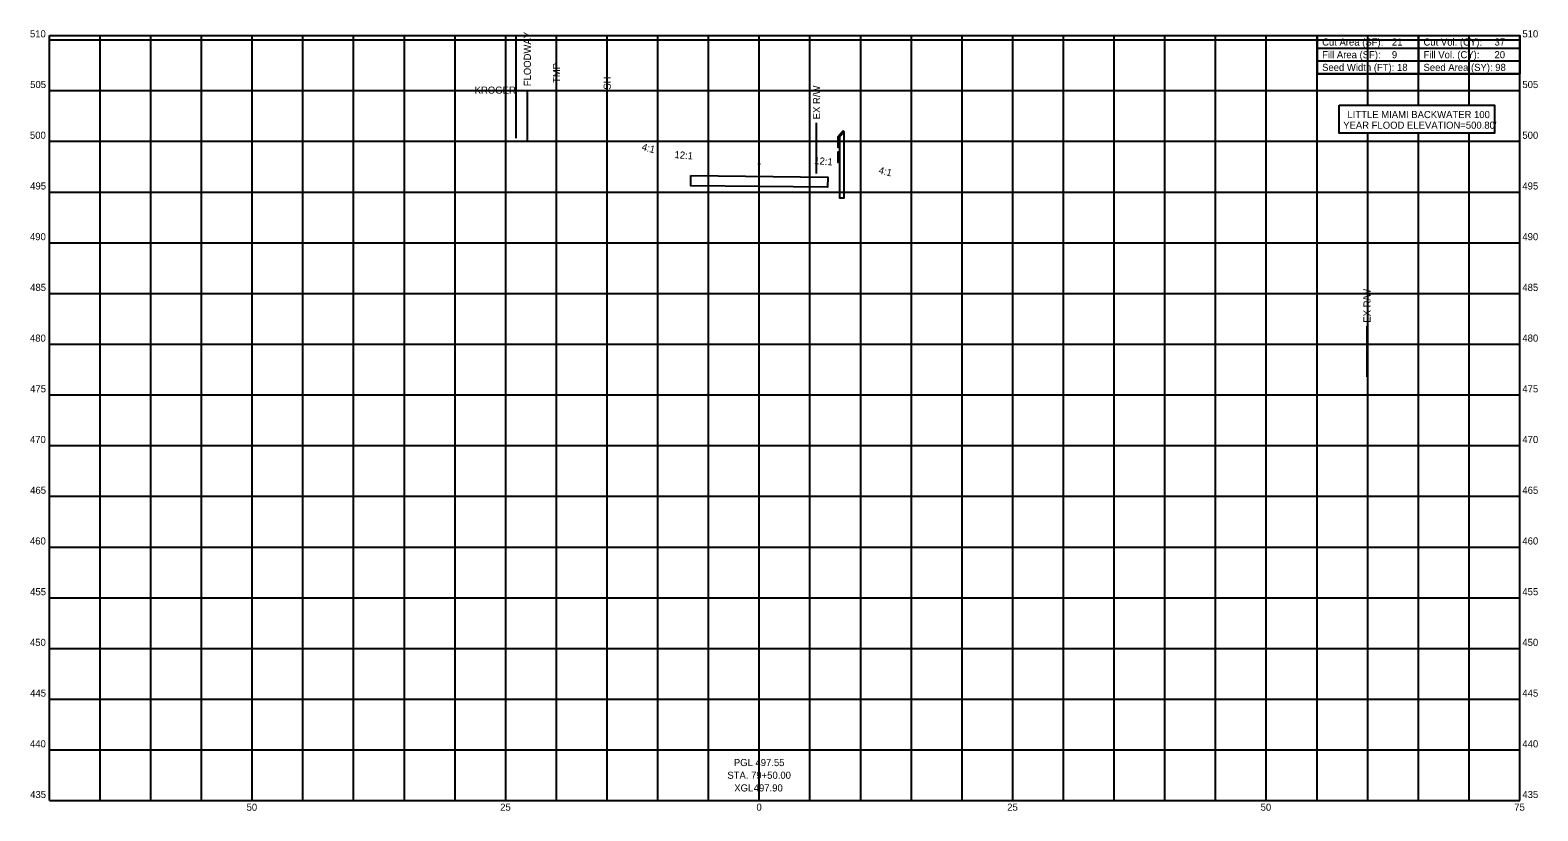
# Model space of a CAD drawing. Extents: x -72 to 281, y 434 to 511.
import ezdxf

# ---------------------------------------------------------------- set-up
doc = ezdxf.new("R2010")
doc.units = 0
for name, color, linetype in [('_CIVIL_CONSTRUCTION', 7, 'Continuous'), ('BD_X_Building', 7, 'Continuous'), ('Default', 7, 'Continuous'), ('DR_X_Floodway', 7, 'Continuous'), ('RW_P_Esmt_SH', 7, 'Continuous'), ('RW_P_Esmt_TMP', 7, 'Continuous'), ('RW_X_Fee_RW', 7, 'Continuous'), ('SC_Scratch1', 7, 'Continuous'), ('SH_Data', 7, 'Continuous'), ('SH_Major_Grid_Line', 7, 'Continuous'), ('SH_Masking', 7, 'Continuous'), ('SH_Text', 7, 'Continuous')]:
    doc.layers.add(name, color=color, linetype=linetype)

msp = doc.modelspace()

# ---------------------------------------------------------------- linework, layer by layer
at = {"layer": '_CIVIL_CONSTRUCTION'}
msp.add_circle((0, 497.79), 0.05, dxfattribs=at)
at = {"layer": 'BD_X_Building'}
msp.add_line((-23.96, 500.31), (-23.96, 510.42), dxfattribs=at)
at = {"layer": 'Default'}
msp.add_circle((75, 510.42), 0.000417, dxfattribs=at)
msp.add_circle((75, 510.42), 0.000417, dxfattribs=at)
msp.add_circle((75, 510.42), 0.000417, dxfattribs=at)
msp.add_circle((75, 510.42), 0.000417, dxfattribs=at)
msp.add_circle((75, 510.42), 0.000417, dxfattribs=at)
msp.add_circle((75, 510.42), 0.000417, dxfattribs=at)
msp.add_circle((75, 510.42), 0.000417, dxfattribs=at)
msp.add_circle((75, 510.42), 0.000417, dxfattribs=at)
msp.add_circle((75, 510.42), 0.000417, dxfattribs=at)
msp.add_circle((75, 510.42), 0.000417, dxfattribs=at)
msp.add_circle((75, 510.42), 0.000417, dxfattribs=at)
msp.add_circle((75, 510.42), 0.000417, dxfattribs=at)
at = {"layer": 'DR_X_Floodway'}
msp.add_line((-22.87, 500.08), (-22.87, 505.08), dxfattribs=at)
at = {"layer": 'RW_P_Esmt_SH'}
msp.add_line((-15, 499.74), (-15, 504.74), dxfattribs=at)
at = {"layer": 'RW_P_Esmt_TMP'}
msp.add_line((-20, 500.4), (-20, 505.4), dxfattribs=at)
at = {"layer": 'RW_X_Fee_RW'}
for p, q in [((5.65, 496.82), (5.65, 501.82)), ((5.65, 496.82), (5.65, 501.82)), ((59.93, 476.77), (59.93, 481.77)), ((59.93, 476.77), (59.93, 481.77))]:
    msp.add_line(p, q, dxfattribs=at)
at = {"layer": 'SC_Scratch1'}
msp.add_line((-70, 505), (75, 505), dxfattribs=at)
at = {"layer": 'SH_Data'}
for p, q in [((55, 510.42), (75, 510.42)), ((55, 510.42), (55, 507.92)), ((65, 510.42), (65, 506.67)), ((75, 510.42), (75, 507.92)), ((55, 509.17), (75, 509.17)), ((55, 507.92), (75, 507.92)), ((63.3, 507.29), (63.3, 507.29)), ((72.95, 507.29), (72.95, 507.29))]:
    msp.add_line(p, q, dxfattribs=at)
msp.add_lwpolyline([(55, 507.92), (55, 506.67), (75, 506.67), (75, 507.92)], dxfattribs=at)
at = {"layer": 'SH_Major_Grid_Line'}
for p, q in [((-70, 510.42), (75, 510.42)), ((-70, 435), (-70, 510.42)), ((-70, 510), (75, 510)), ((-65, 435), (-65, 510.42)), ((-60, 435), (-60, 510.42)), ((-55, 435), (-55, 510.42)), ((-50, 435), (-50, 510.42)), ((-45, 435), (-45, 510.42)), ((-40, 435), (-40, 510.42)), ((-35, 435), (-35, 510.42)), ((-30, 435), (-30, 510.42)), ((-25, 435), (-25, 510.42)), ((-20, 435), (-20, 510.42)), ((-15, 435), (-15, 510.42)), ((-10, 435), (-10, 510.42)), ((-5, 435), (-5, 510.42)), ((0, 435), (0, 510.42)), ((5, 435), (5, 510.42)), ((10, 435), (10, 510.42)), ((15, 435), (15, 510.42)), ((20, 435), (20, 510.42)), ((25, 435), (25, 510.42)), ((30, 435), (30, 510.42)), ((35, 435), (35, 510.42)), ((40, 435), (40, 510.42)), ((45, 435), (45, 510.42)), ((50, 435), (50, 510.42)), ((55, 435), (55, 510.42)), ((60, 503.58), (60, 510.42)), ((65, 503.58), (65, 510.42)), ((70, 503.58), (70, 510.42)), ((75, 435), (75, 510.42)), ((-70, 500), (75, 500)), ((60, 435), (60, 500.8)), ((65, 435), (65, 500.8)), ((70, 435), (70, 500.8)), ((-70, 495), (75, 495)), ((-70, 490), (75, 490)), ((-70, 485), (75, 485)), ((-70, 480), (75, 480)), ((-70, 475), (75, 475)), ((-70, 470), (75, 470)), ((-70, 465), (75, 465)), ((-70, 460), (75, 460)), ((-70, 455), (75, 455)), ((-70, 450), (75, 450)), ((-70, 445), (75, 445)), ((-70, 440), (75, 440)), ((-70, 435), (75, 435)), ((-70, 435), (75, 435))]:
    msp.add_line(p, q, dxfattribs=at)
at = {"layer": 'SH_Masking'}
msp.add_lwpolyline([(55, 510.42), (75, 510.42), (75, 506.67), (55, 506.67)], close=True, dxfattribs=at)
at = {"layer": 'SH_Text'}
for points in [[(57.18, 503.58), (72.49, 503.58), (72.49, 500.8), (57.18, 500.8)], [(7.91, 500.44), (7.75, 500.44), (7.75, 499.44), (7.91, 499.44)], [(7.8, 500.55), (7.91, 500.44), (8.38, 500.92), (8.27, 501.03)], [(8.38, 500.44), (8.38, 500.92), (7.91, 500.44), (7.91, 494.44), (8.38, 494.44)], [(7.91, 498.94), (7.75, 498.94), (7.75, 497.94), (7.91, 497.94)], [(-6.75, 496.62), (6.75, 496.48), (6.74, 495.48), (-6.76, 495.62)]]:
    msp.add_lwpolyline(points, close=True, dxfattribs=at)

# ---------------------------------------------------------------- texts
at = {"layer": 'DR_X_Floodway'}
msp.add_text('FLOODWAY', height=0.7, rotation=90, dxfattribs=at).set_placement((-22.52, 505.43))
at = {"layer": 'RW_P_Esmt_SH'}
msp.add_text('SH', height=0.7, rotation=90, dxfattribs=at).set_placement((-14.65, 505.09))
at = {"layer": 'RW_P_Esmt_TMP'}
msp.add_text('TMP', height=0.7, rotation=90, dxfattribs=at).set_placement((-19.65, 505.75))
at = {"layer": 'RW_X_Fee_RW'}
for p in [(6, 502.17), (6, 502.17), (60.28, 482.12), (60.28, 482.12)]:
    msp.add_text('EX R/W', height=0.7, rotation=90, dxfattribs=at).set_placement(p)
at = {"layer": 'SH_Text'}
for s, p in [('510', (-71.92, 510.25)), ('Cut Area (SF):', (55.5, 509.44)), ('21', (62.38, 509.44)), ('Cut Vol. (CY):', (65.5, 509.44)), ('37', (72.5, 509.44)), ('510', (75.25, 510.25)), ('Fill Area (SF):', (55.5, 508.19)), ('9', (62.38, 508.19)), ('Fill Vol. (CY):', (65.5, 508.19)), ('20', (72.5, 508.19)), ('Seed Width (FT): 18', (55.5, 506.94)), ('Seed Area (SY): 98', (65.5, 506.94)), ('505', (-71.9, 505.25)), ('505', (75.25, 505.25)), ('KROGER', (-28.07, 504.7)), ('LITTLE MIAMI BACKWATER 100', (58, 502.29)), ("YEAR FLOOD ELEVATION=500.80'", (57.58, 501.24)), ('500', (-71.92, 500.25)), ('500', (75.25, 500.25)), ('495', (-71.9, 495.25)), ('495', (75.25, 495.25)), ('490', (-71.92, 490.25)), ('490', (75.25, 490.25)), ('485', (-71.9, 485.25)), ('485', (75.25, 485.25)), ('480', (-71.92, 480.25)), ('480', (75.25, 480.25)), ('475', (-71.9, 475.25)), ('475', (75.25, 475.25)), ('470', (-71.92, 470.25)), ('470', (75.25, 470.25)), ('465', (-71.9, 465.25)), ('465', (75.25, 465.25)), ('460', (-71.92, 460.25)), ('460', (75.25, 460.25)), ('455', (-71.9, 455.25)), ('455', (75.25, 455.25)), ('450', (-71.92, 450.25)), ('450', (75.25, 450.25)), ('445', (-71.9, 445.25)), ('445', (75.25, 445.25)), ('440', (-71.92, 440.25)), ('440', (75.25, 440.25)), ('PGL 497.55', (-2.51, 438.4)), ('STA. 79+50.00', (-3.15, 437.15)), ('435', (-71.9, 435.25)), ('XGL ', (-2.47, 435.9)), ('497.90', (-0.55, 435.9)), ('435', (75.25, 435.25)), ('50', (-50.56, 434)), ('25', (-25.55, 434)), ('0', (-0.28, 434)), ('25', (24.45, 434)), ('50', (49.44, 434)), ('75', (74.45, 434))]:
    msp.add_text(s, height=0.7, dxfattribs=at).set_placement(p)
for s, rotation, p in [('4:1', 345.9638, (-11.64, 499.14)), ('12:1', 355.2383, (-8.38, 498.36)), ('12:1', 355.2383, (5.4, 497.77)), ('4:1', 345.9638, (11.72, 496.85))]:
    msp.add_text(s, height=0.7, rotation=rotation, dxfattribs=at).set_placement(p)

doc.saveas('drawing.dxf')
